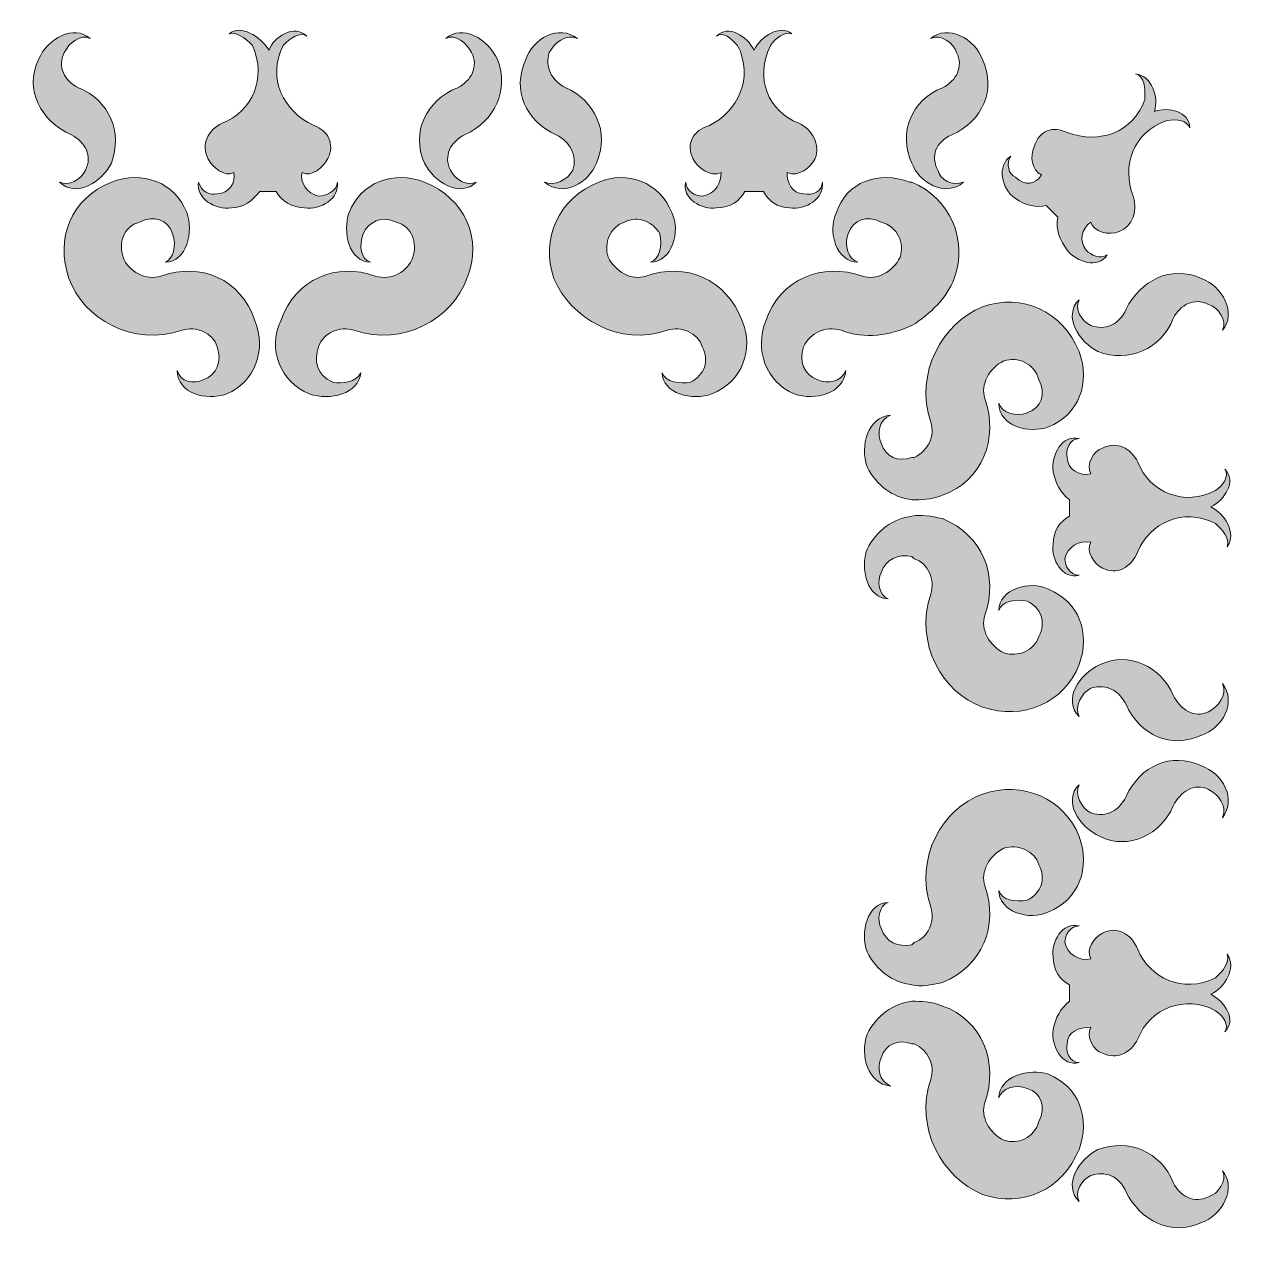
# Model space of a CAD drawing. Header units: inches. Extents: x -148 to 741, y -25 to 864.
import ezdxf

# ---------------------------------------------------------------- set-up
doc = ezdxf.new("R2010")
doc.units = ezdxf.units.IN
doc.header["$MEASUREMENT"] = 0
doc.layers.add('图层 1', color=7, linetype='Continuous')

# ---------------------------------------------------------------- blocks, each defined once
blk = doc.blocks.new('block 2')
at = {"layer": '图层 1', "true_color": 0xffffff}
h = blk.add_hatch(color=7, dxfattribs=at)
h.dxf.hatch_style = 2
edge = h.paths.add_edge_path()
edge.add_spline(control_points=[(-122.15, 748.22), (-110.07, 736.14), (-91.08, 748.22), (-84.18, 762.03), (-75.54, 784.47), (-85.9, 808.63), (-108.33, 817.27), (-118.69, 822.44), (-123.87, 832.8), (-118.69, 843.15), (-115.24, 850.06), (-106.62, 856.96), (-99.71, 853.51), (-111.79, 863.87), (-130.78, 853.51), (-137.68, 837.98), (-148.04, 815.54), (-135.95, 793.1), (-113.51, 782.74), (-103.16, 777.57), (-97.98, 767.21), (-103.16, 756.86), (-106.62, 749.95), (-115.24, 744.77), (-122.15, 748.22)], knot_values=[0, 0, 0, 0, 1, 1, 1, 2, 2, 2, 3, 3, 3, 4, 4, 4, 5, 5, 5, 6, 6, 6, 7, 7, 7, 8, 8, 8, 8], degree=3, periodic=1)
h = blk.add_hatch(color=7, dxfattribs=at)
h.dxf.hatch_style = 2
edge = h.paths.add_edge_path()
edge.add_spline(control_points=[(57.36, 729.23), (69.44, 727.51), (83.25, 736.14), (81.52, 748.22), (81.52, 741.32), (72.9, 737.87), (67.71, 737.87), (59.08, 739.59), (53.91, 748.22), (55.63, 755.13), (62.53, 751.67), (71.16, 758.58), (74.61, 765.49), (79.8, 775.84), (74.61, 786.19), (64.26, 789.65), (41.82, 800), (29.74, 824.16), (41.82, 848.34), (47, 853.51), (53.91, 858.68), (59.08, 855.24), (50.46, 863.87), (34.93, 855.24), (31.47, 844.88), (24.56, 855.24), (10.75, 863.87), (2.13, 856.96), (7.3, 858.68), (14.2, 853.51), (19.39, 848.34), (29.74, 824.16), (19.39, 800), (-3.05, 791.38), (-13.41, 786.19), (-18.58, 775.84), (-13.41, 765.49), (-9.95, 758.58), (-1.32, 751.67), (5.58, 755.13), (7.3, 748.22), (2.13, 739.59), (-6.5, 739.59), (-11.69, 737.87), (-18.58, 741.32), (-20.31, 748.22), (-22.03, 736.14), (-8.23, 727.51), (3.85, 729.23), (12.49, 729.23), (19.39, 734.42), (24.56, 741.31), (24.56, 741.31), (36.64, 741.31), (36.64, 741.31), (40.1, 734.42), (48.73, 729.23), (57.36, 729.23)], knot_values=[0, 0, 0, 0, 1, 1, 1, 2, 2, 2, 3, 3, 3, 4, 4, 4, 5, 5, 5, 6, 6, 6, 7, 7, 7, 8, 8, 8, 9, 9, 9, 10, 10, 10, 11, 11, 11, 12, 12, 12, 13, 13, 13, 14, 14, 14, 15, 15, 15, 16, 16, 16, 17, 17, 17, 18, 18, 18, 19, 19, 19, 19], degree=3, periodic=1)
h = blk.add_hatch(color=7, dxfattribs=at)
h.dxf.hatch_style = 2
edge = h.paths.add_edge_path()
edge.add_spline(control_points=[(160.92, 853.51), (167.82, 856.96), (176.45, 850.05), (179.9, 843.15), (185.08, 832.8), (179.9, 822.44), (169.55, 817.27), (147.11, 808.63), (135.03, 784.47), (145.39, 762.03), (152.29, 748.22), (171.28, 736.14), (183.36, 748.22), (176.45, 744.76), (167.82, 749.95), (164.37, 756.86), (159.2, 767.21), (164.37, 777.56), (174.73, 782.74), (197.17, 793.1), (207.52, 815.53), (198.89, 837.97), (191.98, 853.51), (173, 863.87), (160.92, 853.51)], knot_values=[0, 0, 0, 0, 1, 1, 1, 2, 2, 2, 3, 3, 3, 4, 4, 4, 5, 5, 5, 6, 6, 6, 7, 7, 7, 8, 8, 8, 8], degree=3, periodic=1)
h = blk.add_hatch(color=7, dxfattribs=at)
h.dxf.hatch_style = 2
edge = h.paths.add_edge_path()
edge.add_spline(control_points=[(233.41, 748.22), (247.22, 736.14), (266.21, 748.22), (271.38, 762.03), (281.74, 784.47), (269.66, 808.63), (248.94, 817.27), (238.58, 822.44), (233.41, 832.8), (236.86, 843.15), (240.32, 850.06), (248.94, 856.96), (257.57, 853.51), (243.77, 863.87), (224.78, 853.51), (219.6, 837.97), (209.25, 815.54), (219.6, 793.1), (242.03, 782.74), (252.39, 777.57), (257.57, 767.21), (254.13, 756.86), (250.67, 749.95), (240.32, 744.77), (233.41, 748.22)], knot_values=[0, 0, 0, 0, 1, 1, 1, 2, 2, 2, 3, 3, 3, 4, 4, 4, 5, 5, 5, 6, 6, 6, 7, 7, 7, 8, 8, 8, 8], degree=3, periodic=1)
h = blk.add_hatch(color=7, dxfattribs=at)
h.dxf.hatch_style = 2
edge = h.paths.add_edge_path()
edge.add_spline(control_points=[(359.41, 729.23), (369.76, 729.23), (376.67, 734.42), (380.12, 741.32), (380.12, 741.32), (393.94, 741.32), (393.94, 741.32), (397.38, 734.42), (404.28, 729.23), (412.92, 729.23), (425, 727.51), (438.79, 736.14), (437.08, 748.22), (437.08, 741.32), (430.18, 737.87), (423.26, 739.59), (414.64, 739.59), (411.18, 748.22), (411.18, 755.13), (419.81, 751.67), (428.45, 758.58), (431.9, 765.49), (435.35, 775.84), (430.18, 786.19), (419.81, 791.38), (397.38, 800), (387.03, 824.16), (399.11, 848.34), (402.56, 853.51), (409.47, 858.68), (414.64, 856.96), (406.02, 863.87), (392.2, 855.24), (387.03, 844.88), (381.84, 855.24), (368.04, 863.87), (359.41, 855.24), (364.59, 858.68), (369.76, 853.51), (374.95, 848.34), (387.03, 824.16), (374.95, 800), (354.23, 789.65), (342.15, 786.19), (336.98, 775.84), (342.15, 765.49), (345.6, 758.58), (354.23, 751.68), (362.86, 755.13), (362.86, 748.22), (359.41, 739.6), (349.06, 737.87), (343.87, 737.87), (336.98, 741.32), (336.98, 748.22), (333.52, 736.14), (349.06, 727.51), (359.41, 729.23)], knot_values=[0, 0, 0, 0, 1, 1, 1, 2, 2, 2, 3, 3, 3, 4, 4, 4, 5, 5, 5, 6, 6, 6, 7, 7, 7, 8, 8, 8, 9, 9, 9, 10, 10, 10, 11, 11, 11, 12, 12, 12, 13, 13, 13, 14, 14, 14, 15, 15, 15, 16, 16, 16, 17, 17, 17, 18, 18, 18, 19, 19, 19, 19], degree=3, periodic=1)
h = blk.add_hatch(color=7, dxfattribs=at)
h.dxf.hatch_style = 2
edge = h.paths.add_edge_path()
edge.add_spline(control_points=[(540.64, 748.22), (532.01, 744.77), (523.38, 749.95), (521.65, 756.86), (516.48, 767.21), (519.93, 777.56), (532.01, 782.74), (554.45, 793.1), (564.81, 815.54), (554.45, 837.97), (549.28, 853.51), (528.56, 863.87), (516.47, 853.51), (523.38, 856.96), (533.74, 850.05), (535.46, 843.15), (540.64, 832.8), (535.46, 822.44), (525.1, 817.27), (502.66, 808.63), (492.32, 784.47), (502.66, 762.03), (507.85, 748.22), (526.83, 736.14), (540.64, 748.22)], knot_values=[0, 0, 0, 0, 1, 1, 1, 2, 2, 2, 3, 3, 3, 4, 4, 4, 5, 5, 5, 6, 6, 6, 7, 7, 7, 8, 8, 8, 8], degree=3, periodic=1)
h = blk.add_hatch(color=7, dxfattribs=at)
h.dxf.hatch_style = 2
edge = h.paths.add_edge_path()
edge.add_spline(control_points=[(601.04, 730.97), (601.04, 730.97), (609.68, 722.33), (609.68, 722.33), (607.95, 713.7), (611.4, 705.08), (616.58, 698.17), (623.48, 689.54), (639.02, 684.36), (645.92, 694.72), (640.75, 691.26), (633.85, 694.72), (630.39, 698.17), (625.22, 705.08), (626.95, 713.7), (633.85, 718.89), (635.57, 711.98), (647.66, 708.53), (654.55, 711.98), (664.91, 715.43), (668.37, 727.51), (664.91, 737.87), (656.29, 760.3), (664.91, 784.47), (689.07, 793.1), (697.71, 794.83), (704.61, 793.1), (706.34, 787.92), (706.34, 800), (690.8, 803.46), (680.45, 800), (683.89, 810.36), (678.72, 825.9), (666.64, 827.62), (673.54, 825.9), (673.54, 817.27), (673.54, 808.63), (664.91, 784.47), (640.75, 775.84), (616.58, 784.47), (606.23, 789.65), (595.87, 786.19), (592.42, 774.11), (588.97, 767.21), (590.7, 756.86), (597.6, 753.41), (594.14, 746.5), (585.52, 744.77), (578.61, 751.67), (573.44, 753.41), (571.71, 762.03), (575.15, 767.21), (564.81, 760.3), (568.26, 743.05), (578.61, 736.14), (585.51, 730.97), (594.14, 729.23), (601.04, 730.97)], knot_values=[0, 0, 0, 0, 1, 1, 1, 2, 2, 2, 3, 3, 3, 4, 4, 4, 5, 5, 5, 6, 6, 6, 7, 7, 7, 8, 8, 8, 9, 9, 9, 10, 10, 10, 11, 11, 11, 12, 12, 12, 13, 13, 13, 14, 14, 14, 15, 15, 15, 16, 16, 16, 17, 17, 17, 18, 18, 18, 19, 19, 19, 19], degree=3, periodic=1)
h = blk.add_hatch(color=7, dxfattribs=at)
h.dxf.hatch_style = 2
edge = h.paths.add_edge_path()
edge.add_spline(control_points=[(-47.93, 679.18), (-58.29, 675.73), (-72.1, 682.63), (-75.54, 693), (-78.99, 703.34), (-75.54, 715.43), (-63.46, 718.89), (-53.11, 724.06), (-42.75, 720.61), (-39.3, 710.25), (-35.85, 701.62), (-39.3, 691.26), (-44.47, 689.54), (-28.94, 689.54), (-23.77, 711.98), (-28.94, 725.78), (-37.57, 748.22), (-61.74, 756.86), (-84.18, 748.22), (-113.51, 736.14), (-125.6, 706.79), (-115.24, 677.46), (-104.88, 648.12), (-68.64, 627.4), (-32.39, 639.49), (-22.03, 642.93), (-9.95, 637.76), (-6.5, 627.4), (-3.05, 617.05), (-6.5, 606.69), (-16.86, 603.24), (-23.76, 599.79), (-34.13, 601.52), (-35.84, 610.15), (-35.84, 592.88), (-15.14, 587.71), (0.41, 592.88), (21.11, 601.52), (29.74, 625.68), (21.11, 646.38), (10.75, 677.46), (-18.58, 689.54), (-47.93, 679.18)], knot_values=[0, 0, 0, 0, 1, 1, 1, 2, 2, 2, 3, 3, 3, 4, 4, 4, 5, 5, 5, 6, 6, 6, 7, 7, 7, 8, 8, 8, 9, 9, 9, 10, 10, 10, 11, 11, 11, 12, 12, 12, 13, 13, 13, 14, 14, 14, 14], degree=3, periodic=1)
h = blk.add_hatch(color=7, dxfattribs=at)
h.dxf.hatch_style = 2
edge = h.paths.add_edge_path()
edge.add_spline(control_points=[(145.38, 748.22), (122.95, 756.86), (98.78, 748.22), (90.15, 725.78), (84.98, 711.98), (90.15, 689.54), (105.68, 689.54), (98.78, 691.26), (97.05, 701.62), (100.51, 710.25), (103.96, 718.89), (114.32, 724.06), (124.66, 718.89), (136.76, 715.43), (140.21, 703.34), (136.76, 693), (133.31, 682.63), (121.23, 675.73), (109.13, 679.18), (81.52, 689.54), (50.45, 677.46), (40.1, 646.38), (29.74, 625.68), (40.1, 601.52), (60.82, 592.88), (76.35, 587.71), (97.05, 592.88), (98.79, 608.41), (95.34, 601.52), (84.98, 599.79), (78.07, 601.52), (65.99, 606.69), (64.26, 617.05), (67.71, 627.4), (71.16, 637.76), (83.25, 642.93), (93.6, 639.49), (129.85, 627.4), (166.09, 648.12), (176.45, 677.46), (188.53, 706.79), (174.73, 736.14), (145.38, 748.22)], knot_values=[0, 0, 0, 0, 1, 1, 1, 2, 2, 2, 3, 3, 3, 4, 4, 4, 5, 5, 5, 6, 6, 6, 7, 7, 7, 8, 8, 8, 9, 9, 9, 10, 10, 10, 11, 11, 11, 12, 12, 12, 13, 13, 13, 14, 14, 14, 14], degree=3, periodic=1)
h = blk.add_hatch(color=7, dxfattribs=at)
h.dxf.hatch_style = 2
edge = h.paths.add_edge_path()
edge.add_spline(control_points=[(307.63, 679.18), (297.27, 675.73), (285.19, 682.63), (280.01, 693), (276.57, 703.34), (281.74, 715.43), (292.1, 718.89), (302.45, 724.06), (312.81, 718.89), (317.99, 710.25), (319.71, 701.62), (317.99, 691.26), (311.09, 689.54), (326.62, 689.54), (333.52, 711.98), (326.62, 725.78), (317.99, 748.22), (293.82, 756.86), (273.12, 748.22), (243.77, 736.14), (229.96, 706.79), (240.32, 677.46), (252.39, 648.12), (288.65, 627.4), (323.17, 639.49), (333.52, 642.93), (345.6, 637.76), (349.06, 627.4), (354.23, 617.05), (350.78, 606.69), (340.42, 601.52), (333.52, 599.79), (321.44, 601.52), (319.71, 608.42), (319.71, 592.88), (342.15, 587.71), (355.96, 592.88), (378.39, 601.52), (387.03, 625.68), (378.39, 646.39), (366.31, 677.46), (336.98, 689.54), (307.63, 679.18)], knot_values=[0, 0, 0, 0, 1, 1, 1, 2, 2, 2, 3, 3, 3, 4, 4, 4, 5, 5, 5, 6, 6, 6, 7, 7, 7, 8, 8, 8, 9, 9, 9, 10, 10, 10, 11, 11, 11, 12, 12, 12, 13, 13, 13, 14, 14, 14, 14], degree=3, periodic=1)
h = blk.add_hatch(color=7, dxfattribs=at)
h.dxf.hatch_style = 2
edge = h.paths.add_edge_path()
edge.add_spline(control_points=[(433.63, 603.24), (423.27, 606.69), (419.81, 617.05), (423.27, 627.4), (428.45, 637.76), (438.8, 642.93), (450.89, 639.49), (468.14, 632.58), (487.13, 636.04), (502.66, 642.93), (516.48, 651.57), (528.56, 663.65), (533.74, 677.46), (544.09, 706.79), (530.29, 736.14), (502.66, 748.22), (502.66, 748.22), (500.95, 748.22), (500.95, 748.22), (478.51, 756.86), (454.33, 748.22), (447.44, 725.78), (440.53, 711.98), (447.44, 689.54), (462.97, 689.54), (456.06, 691.26), (452.61, 701.62), (456.06, 710.25), (459.52, 720.61), (469.88, 724.06), (480.22, 718.89), (492.32, 715.43), (497.49, 703.34), (494.04, 693), (488.87, 682.63), (476.77, 675.73), (466.43, 679.18), (437.08, 689.54), (406.02, 677.46), (395.65, 646.38), (387.03, 625.68), (395.65, 601.52), (416.37, 592.88), (431.9, 587.71), (452.61, 592.88), (454.34, 610.14), (450.89, 601.52), (440.53, 599.79), (433.63, 603.24)], knot_values=[0, 0, 0, 0, 1, 1, 1, 2, 2, 2, 3, 3, 3, 4, 4, 4, 5, 5, 5, 6, 6, 6, 7, 7, 7, 8, 8, 8, 9, 9, 9, 10, 10, 10, 11, 11, 11, 12, 12, 12, 13, 13, 13, 14, 14, 14, 15, 15, 15, 16, 16, 16, 16], degree=3, periodic=1)
h = blk.add_hatch(color=7, dxfattribs=at)
h.dxf.hatch_style = 2
edge = h.paths.add_edge_path()
edge.add_spline(control_points=[(659.74, 655.02), (654.55, 642.93), (644.21, 639.49), (633.84, 642.93), (626.94, 646.38), (621.76, 655.02), (625.21, 661.92), (613.12, 649.84), (625.21, 630.85), (639.02, 623.95), (661.45, 615.32), (685.63, 625.68), (694.26, 648.12), (699.43, 658.47), (709.79, 663.65), (720.14, 658.47), (727.05, 656.74), (733.95, 646.38), (730.49, 639.49), (740.86, 651.57), (730.49, 672.27), (714.96, 677.46), (692.53, 687.81), (670.08, 675.73), (659.74, 655.02)], knot_values=[0, 0, 0, 0, 1, 1, 1, 2, 2, 2, 3, 3, 3, 4, 4, 4, 5, 5, 5, 6, 6, 6, 7, 7, 7, 8, 8, 8, 8], degree=3, periodic=1)
h = blk.add_hatch(color=7, dxfattribs=at)
h.dxf.hatch_style = 2
edge = h.paths.add_edge_path()
edge.add_spline(control_points=[(487.13, 577.35), (469.88, 575.63), (464.69, 554.91), (469.88, 539.38), (476.77, 525.56), (488.86, 516.94), (502.66, 515.22), (509.56, 515.22), (516.48, 515.22), (525.1, 518.67), (554.45, 529.02), (566.53, 560.09), (556.17, 589.43), (552.73, 599.79), (559.62, 611.87), (569.98, 617.05), (580.34, 620.5), (592.42, 615.32), (595.87, 603.24), (601.04, 592.88), (597.6, 582.53), (587.24, 579.08), (578.61, 575.63), (568.26, 579.08), (566.53, 585.98), (566.53, 568.72), (588.97, 563.55), (602.78, 568.72), (625.22, 577.35), (633.84, 601.52), (625.22, 623.95), (613.12, 653.29), (583.79, 667.1), (554.45, 656.74), (525.1, 644.66), (504.4, 608.41), (516.48, 572.17), (519.93, 561.82), (514.74, 551.46), (504.4, 546.28), (504.4, 546.28), (502.66, 546.28), (502.66, 546.28), (492.32, 542.83), (483.68, 546.28), (480.22, 556.64), (476.77, 563.55), (478.5, 573.89), (487.13, 577.35)], knot_values=[0, 0, 0, 0, 1, 1, 1, 2, 2, 2, 3, 3, 3, 4, 4, 4, 5, 5, 5, 6, 6, 6, 7, 7, 7, 8, 8, 8, 9, 9, 9, 10, 10, 10, 11, 11, 11, 12, 12, 12, 13, 13, 13, 14, 14, 14, 15, 15, 15, 16, 16, 16, 16], degree=3, periodic=1)
h = blk.add_hatch(color=7, dxfattribs=at)
h.dxf.hatch_style = 2
edge = h.paths.add_edge_path()
edge.add_spline(control_points=[(732.22, 537.66), (735.68, 532.47), (730.49, 525.56), (725.32, 522.12), (702.88, 510.03), (676.99, 520.39), (668.36, 542.83), (663.19, 553.19), (652.83, 558.36), (642.47, 553.19), (635.56, 551.46), (630.39, 541.11), (633.84, 534.2), (625.21, 532.47), (616.57, 537.66), (616.57, 546.28), (614.86, 551.46), (618.31, 560.09), (625.21, 560.09), (613.12, 563.55), (604.5, 548), (606.23, 535.92), (607.95, 527.3), (611.4, 520.39), (618.31, 515.22), (618.31, 515.22), (618.31, 503.14), (618.31, 503.14), (611.4, 499.68), (606.23, 492.78), (606.23, 482.42), (604.5, 472.06), (613.12, 456.53), (625.21, 459.98), (618.31, 459.98), (614.86, 466.89), (614.86, 472.06), (616.58, 480.7), (625.21, 485.87), (633.84, 484.15), (630.39, 477.25), (635.56, 468.61), (642.47, 465.15), (652.83, 459.98), (663.19, 465.15), (668.36, 477.25), (676.99, 497.95), (701.16, 510.03), (725.32, 497.95), (730.49, 492.78), (735.68, 487.59), (733.95, 480.7), (740.86, 491.05), (732.22, 504.86), (721.87, 510.03), (732.22, 515.22), (740.86, 529.02), (732.22, 537.66)], knot_values=[0, 0, 0, 0, 1, 1, 1, 2, 2, 2, 3, 3, 3, 4, 4, 4, 5, 5, 5, 6, 6, 6, 7, 7, 7, 8, 8, 8, 9, 9, 9, 10, 10, 10, 11, 11, 11, 12, 12, 12, 13, 13, 13, 14, 14, 14, 15, 15, 15, 16, 16, 16, 17, 17, 17, 18, 18, 18, 19, 19, 19, 19], degree=3, periodic=1)
h = blk.add_hatch(color=7, dxfattribs=at)
h.dxf.hatch_style = 2
edge = h.paths.add_edge_path()
edge.add_spline(control_points=[(554.45, 363.33), (583.79, 352.97), (614.86, 366.78), (625.22, 394.4), (633.84, 416.83), (625.22, 440.99), (602.78, 449.62), (588.97, 456.53), (566.53, 449.62), (566.53, 434.09), (568.26, 440.99), (578.61, 442.73), (587.24, 440.99), (597.6, 435.82), (601.04, 425.46), (595.87, 415.1), (592.42, 404.75), (580.34, 399.57), (569.98, 403.02), (559.62, 408.19), (552.73, 420.29), (556.17, 430.64), (566.53, 459.98), (554.45, 489.33), (525.1, 501.41), (516.48, 503.14), (509.57, 504.86), (502.66, 503.14), (488.86, 501.41), (476.77, 492.78), (469.88, 478.96), (464.69, 465.15), (469.88, 442.73), (485.41, 442.73), (478.5, 444.45), (476.77, 456.53), (480.22, 461.71), (483.68, 472.06), (492.32, 475.51), (502.66, 473.79), (502.66, 473.79), (504.4, 472.06), (504.4, 472.06), (514.74, 468.61), (519.93, 456.53), (516.47, 446.17), (504.4, 409.93), (525.1, 373.68), (554.45, 363.33)], knot_values=[0, 0, 0, 0, 1, 1, 1, 2, 2, 2, 3, 3, 3, 4, 4, 4, 5, 5, 5, 6, 6, 6, 7, 7, 7, 8, 8, 8, 9, 9, 9, 10, 10, 10, 11, 11, 11, 12, 12, 12, 13, 13, 13, 14, 14, 14, 15, 15, 15, 16, 16, 16, 16], degree=3, periodic=1)
h = blk.add_hatch(color=7, dxfattribs=at)
h.dxf.hatch_style = 2
edge = h.paths.add_edge_path()
edge.add_spline(control_points=[(730.49, 380.58), (733.95, 371.96), (727.06, 363.33), (720.14, 359.88), (709.79, 354.69), (699.43, 361.59), (694.26, 371.96), (685.63, 392.66), (661.45, 404.75), (640.75, 394.39), (625.21, 387.49), (613.12, 368.5), (625.21, 356.42), (621.76, 363.33), (626.94, 373.68), (633.84, 377.13), (645.92, 380.58), (654.55, 375.41), (659.74, 365.05), (670.08, 342.61), (692.53, 332.25), (714.96, 342.61), (730.49, 347.8), (740.86, 366.78), (730.49, 380.58)], knot_values=[0, 0, 0, 0, 1, 1, 1, 2, 2, 2, 3, 3, 3, 4, 4, 4, 5, 5, 5, 6, 6, 6, 7, 7, 7, 8, 8, 8, 8], degree=3, periodic=1)
h = blk.add_hatch(color=7, dxfattribs=at)
h.dxf.hatch_style = 2
edge = h.paths.add_edge_path()
edge.add_spline(control_points=[(714.96, 320.17), (692.53, 330.53), (670.08, 320.17), (659.74, 297.73), (654.55, 287.38), (645.92, 282.2), (633.84, 285.65), (626.94, 289.11), (621.76, 299.47), (625.21, 306.37), (613.12, 294.28), (625.21, 275.29), (640.75, 268.4), (661.45, 258.04), (685.63, 270.12), (694.26, 290.83), (699.43, 301.19), (709.79, 308.09), (720.14, 302.92), (727.05, 299.47), (733.95, 290.83), (730.49, 282.2), (740.86, 296.01), (730.49, 315), (714.96, 320.17)], knot_values=[0, 0, 0, 0, 1, 1, 1, 2, 2, 2, 3, 3, 3, 4, 4, 4, 5, 5, 5, 6, 6, 6, 7, 7, 7, 8, 8, 8, 8], degree=3, periodic=1)
h = blk.add_hatch(color=7, dxfattribs=at)
h.dxf.hatch_style = 2
edge = h.paths.add_edge_path()
edge.add_spline(control_points=[(502.66, 159.66), (509.57, 157.92), (516.48, 159.66), (525.1, 161.38), (554.45, 173.46), (566.53, 202.8), (556.17, 232.15), (552.73, 242.51), (559.62, 254.59), (569.98, 259.76), (580.34, 263.21), (592.42, 258.04), (595.87, 247.68), (601.05, 237.32), (597.6, 226.97), (587.25, 221.79), (578.61, 220.07), (568.26, 221.79), (566.53, 228.7), (566.53, 213.16), (588.97, 206.26), (602.78, 213.16), (625.22, 221.79), (633.85, 245.96), (625.22, 268.4), (614.86, 296.01), (583.79, 309.81), (554.45, 299.46), (525.1, 289.11), (504.4, 252.85), (516.48, 216.62), (519.93, 206.26), (514.75, 194.18), (504.4, 190.72), (504.4, 190.72), (502.66, 189), (502.66, 189), (492.32, 187.27), (483.68, 190.72), (480.22, 201.08), (476.77, 206.26), (478.5, 218.33), (485.41, 220.07), (469.88, 220.07), (464.69, 197.63), (469.88, 183.82), (476.77, 170.02), (488.87, 161.38), (502.66, 159.66)], knot_values=[0, 0, 0, 0, 1, 1, 1, 2, 2, 2, 3, 3, 3, 4, 4, 4, 5, 5, 5, 6, 6, 6, 7, 7, 7, 8, 8, 8, 9, 9, 9, 10, 10, 10, 11, 11, 11, 12, 12, 12, 13, 13, 13, 14, 14, 14, 15, 15, 15, 16, 16, 16, 16], degree=3, periodic=1)
h = blk.add_hatch(color=7, dxfattribs=at)
h.dxf.hatch_style = 2
edge = h.paths.add_edge_path()
edge.add_spline(control_points=[(733.95, 182.1), (735.68, 175.19), (730.49, 170.02), (725.32, 164.83), (701.16, 152.75), (676.99, 164.83), (668.36, 185.55), (663.19, 197.63), (652.83, 202.8), (642.47, 197.63), (635.56, 194.18), (630.39, 185.55), (633.84, 178.64), (625.21, 176.91), (616.57, 182.1), (614.86, 190.72), (614.86, 195.9), (618.31, 202.8), (625.21, 202.8), (613.12, 206.26), (604.5, 190.72), (606.23, 180.36), (606.23, 170.02), (611.4, 163.11), (618.31, 159.66), (618.31, 159.66), (618.31, 147.58), (618.31, 147.58), (611.4, 142.39), (607.95, 135.49), (606.23, 126.86), (604.5, 114.78), (613.12, 99.25), (625.21, 102.7), (618.31, 102.7), (614.86, 111.33), (616.57, 116.5), (616.57, 125.14), (625.21, 128.59), (633.84, 128.59), (630.39, 121.69), (635.56, 111.33), (642.47, 109.61), (652.83, 104.42), (663.19, 109.61), (668.36, 119.96), (676.99, 142.39), (702.88, 152.75), (725.32, 140.67), (730.49, 137.22), (735.68, 130.31), (732.22, 125.14), (740.86, 133.77), (732.22, 147.58), (721.87, 152.75), (732.22, 157.92), (740.86, 171.74), (733.95, 182.1)], knot_values=[0, 0, 0, 0, 1, 1, 1, 2, 2, 2, 3, 3, 3, 4, 4, 4, 5, 5, 5, 6, 6, 6, 7, 7, 7, 8, 8, 8, 9, 9, 9, 10, 10, 10, 11, 11, 11, 12, 12, 12, 13, 13, 13, 14, 14, 14, 15, 15, 15, 16, 16, 16, 17, 17, 17, 18, 18, 18, 19, 19, 19, 19], degree=3, periodic=1)
h = blk.add_hatch(color=7, dxfattribs=at)
h.dxf.hatch_style = 2
edge = h.paths.add_edge_path()
edge.add_spline(control_points=[(602.78, 94.06), (588.97, 99.25), (566.53, 92.34), (566.53, 76.81), (568.26, 83.71), (578.61, 87.17), (587.24, 83.71), (597.6, 80.26), (601.04, 69.9), (595.87, 59.54), (592.42, 47.46), (580.34, 42.29), (569.98, 45.74), (559.62, 50.92), (552.73, 63), (556.17, 73.36), (566.53, 102.7), (554.45, 133.77), (525.1, 144.13), (516.48, 147.58), (509.57, 147.58), (502.66, 147.58), (488.86, 145.85), (476.77, 137.22), (469.88, 123.41), (464.69, 107.88), (469.88, 87.17), (487.13, 85.44), (478.5, 88.89), (476.77, 99.25), (480.22, 106.16), (483.68, 116.5), (492.32, 119.96), (502.66, 116.5), (502.66, 116.5), (504.4, 116.5), (504.4, 116.5), (514.74, 111.33), (519.93, 100.97), (516.47, 90.62), (504.4, 54.37), (525.1, 18.12), (554.45, 6.04), (583.79, -4.32), (613.12, 9.49), (625.21, 38.84), (633.84, 61.28), (625.21, 85.44), (602.78, 94.06)], knot_values=[0, 0, 0, 0, 1, 1, 1, 2, 2, 2, 3, 3, 3, 4, 4, 4, 5, 5, 5, 6, 6, 6, 7, 7, 7, 8, 8, 8, 9, 9, 9, 10, 10, 10, 11, 11, 11, 12, 12, 12, 13, 13, 13, 14, 14, 14, 15, 15, 15, 16, 16, 16, 16], degree=3, periodic=1)
h = blk.add_hatch(color=7, dxfattribs=at)
h.dxf.hatch_style = 2
edge = h.paths.add_edge_path()
edge.add_spline(control_points=[(720.14, 4.32), (709.79, -0.87), (699.43, 4.32), (694.26, 14.67), (685.63, 37.11), (661.45, 47.46), (639.02, 38.84), (625.21, 31.93), (613.12, 12.95), (625.21, 0.87), (621.76, 7.77), (626.94, 16.4), (633.84, 19.85), (644.2, 23.3), (654.55, 19.85), (659.74, 7.77), (670.08, -12.95), (692.53, -25.03), (714.96, -14.67), (730.49, -9.5), (740.86, 11.22), (730.49, 23.3), (733.95, 16.4), (727.05, 6.04), (720.14, 4.32)], knot_values=[0, 0, 0, 0, 1, 1, 1, 2, 2, 2, 3, 3, 3, 4, 4, 4, 5, 5, 5, 6, 6, 6, 7, 7, 7, 8, 8, 8, 8], degree=3, periodic=1)
at = {"layer": '图层 1', "lineweight": 0}
for points, knots in [([(-122.15, 748.22), (-110.07, 736.14), (-91.08, 748.22), (-84.18, 762.03), (-75.54, 784.47), (-85.9, 808.63), (-108.33, 817.27), (-118.69, 822.44), (-123.87, 832.8), (-118.69, 843.15), (-115.24, 850.06), (-106.62, 856.96), (-99.71, 853.51), (-111.79, 863.87), (-130.78, 853.51), (-137.68, 837.98), (-148.04, 815.54), (-135.95, 793.1), (-113.51, 782.74), (-103.16, 777.57), (-97.98, 767.21), (-103.16, 756.86), (-106.62, 749.95), (-115.24, 744.77), (-122.15, 748.22)], [0, 0, 0, 0, 1, 1, 1, 2, 2, 2, 3, 3, 3, 4, 4, 4, 5, 5, 5, 6, 6, 6, 7, 7, 7, 8, 8, 8, 8]), ([(57.36, 729.23), (69.44, 727.51), (83.25, 736.14), (81.52, 748.22), (81.52, 741.32), (72.9, 737.87), (67.71, 737.87), (59.08, 739.59), (53.91, 748.22), (55.63, 755.13), (62.53, 751.67), (71.16, 758.58), (74.61, 765.49), (79.8, 775.84), (74.61, 786.19), (64.26, 789.65), (41.82, 800), (29.74, 824.16), (41.82, 848.34), (47, 853.51), (53.91, 858.68), (59.08, 855.24), (50.46, 863.87), (34.93, 855.24), (31.47, 844.88), (24.56, 855.24), (10.75, 863.87), (2.13, 856.96), (7.3, 858.68), (14.2, 853.51), (19.39, 848.34), (29.74, 824.16), (19.39, 800), (-3.05, 791.38), (-13.41, 786.19), (-18.58, 775.84), (-13.41, 765.49), (-9.95, 758.58), (-1.32, 751.67), (5.58, 755.13), (7.3, 748.22), (2.13, 739.59), (-6.5, 739.59), (-11.69, 737.87), (-18.58, 741.32), (-20.31, 748.22), (-22.03, 736.14), (-8.23, 727.51), (3.85, 729.23), (12.49, 729.23), (19.39, 734.42), (24.56, 741.31), (24.56, 741.31), (36.64, 741.31), (36.64, 741.31), (40.1, 734.42), (48.73, 729.23), (57.36, 729.23)], [0, 0, 0, 0, 1, 1, 1, 2, 2, 2, 3, 3, 3, 4, 4, 4, 5, 5, 5, 6, 6, 6, 7, 7, 7, 8, 8, 8, 9, 9, 9, 10, 10, 10, 11, 11, 11, 12, 12, 12, 13, 13, 13, 14, 14, 14, 15, 15, 15, 16, 16, 16, 17, 17, 17, 18, 18, 18, 19, 19, 19, 19]), ([(160.92, 853.51), (167.82, 856.96), (176.45, 850.05), (179.9, 843.15), (185.08, 832.8), (179.9, 822.44), (169.55, 817.27), (147.11, 808.63), (135.03, 784.47), (145.39, 762.03), (152.29, 748.22), (171.28, 736.14), (183.36, 748.22), (176.45, 744.76), (167.82, 749.95), (164.37, 756.86), (159.2, 767.21), (164.37, 777.56), (174.73, 782.74), (197.17, 793.1), (207.52, 815.53), (198.89, 837.97), (191.98, 853.51), (173, 863.87), (160.92, 853.51)], [0, 0, 0, 0, 1, 1, 1, 2, 2, 2, 3, 3, 3, 4, 4, 4, 5, 5, 5, 6, 6, 6, 7, 7, 7, 8, 8, 8, 8]), ([(233.41, 748.22), (247.22, 736.14), (266.21, 748.22), (271.38, 762.03), (281.74, 784.47), (269.66, 808.63), (248.94, 817.27), (238.58, 822.44), (233.41, 832.8), (236.86, 843.15), (240.32, 850.06), (248.94, 856.96), (257.57, 853.51), (243.77, 863.87), (224.78, 853.51), (219.6, 837.97), (209.25, 815.54), (219.6, 793.1), (242.03, 782.74), (252.39, 777.57), (257.57, 767.21), (254.13, 756.86), (250.67, 749.95), (240.32, 744.77), (233.41, 748.22)], [0, 0, 0, 0, 1, 1, 1, 2, 2, 2, 3, 3, 3, 4, 4, 4, 5, 5, 5, 6, 6, 6, 7, 7, 7, 8, 8, 8, 8]), ([(359.41, 729.23), (369.76, 729.23), (376.67, 734.42), (380.12, 741.32), (380.12, 741.32), (393.94, 741.32), (393.94, 741.32), (397.38, 734.42), (404.28, 729.23), (412.92, 729.23), (425, 727.51), (438.79, 736.14), (437.08, 748.22), (437.08, 741.32), (430.18, 737.87), (423.26, 739.59), (414.64, 739.59), (411.18, 748.22), (411.18, 755.13), (419.81, 751.67), (428.45, 758.58), (431.9, 765.49), (435.35, 775.84), (430.18, 786.19), (419.81, 791.38), (397.38, 800), (387.03, 824.16), (399.11, 848.34), (402.56, 853.51), (409.47, 858.68), (414.64, 856.96), (406.02, 863.87), (392.2, 855.24), (387.03, 844.88), (381.84, 855.24), (368.04, 863.87), (359.41, 855.24), (364.59, 858.68), (369.76, 853.51), (374.95, 848.34), (387.03, 824.16), (374.95, 800), (354.23, 789.65), (342.15, 786.19), (336.98, 775.84), (342.15, 765.49), (345.6, 758.58), (354.23, 751.68), (362.86, 755.13), (362.86, 748.22), (359.41, 739.6), (349.06, 737.87), (343.87, 737.87), (336.98, 741.32), (336.98, 748.22), (333.52, 736.14), (349.06, 727.51), (359.41, 729.23)], [0, 0, 0, 0, 1, 1, 1, 2, 2, 2, 3, 3, 3, 4, 4, 4, 5, 5, 5, 6, 6, 6, 7, 7, 7, 8, 8, 8, 9, 9, 9, 10, 10, 10, 11, 11, 11, 12, 12, 12, 13, 13, 13, 14, 14, 14, 15, 15, 15, 16, 16, 16, 17, 17, 17, 18, 18, 18, 19, 19, 19, 19]), ([(540.64, 748.22), (532.01, 744.77), (523.38, 749.95), (521.65, 756.86), (516.48, 767.21), (519.93, 777.56), (532.01, 782.74), (554.45, 793.1), (564.81, 815.54), (554.45, 837.97), (549.28, 853.51), (528.56, 863.87), (516.47, 853.51), (523.38, 856.96), (533.74, 850.05), (535.46, 843.15), (540.64, 832.8), (535.46, 822.44), (525.1, 817.27), (502.66, 808.63), (492.32, 784.47), (502.66, 762.03), (507.85, 748.22), (526.83, 736.14), (540.64, 748.22)], [0, 0, 0, 0, 1, 1, 1, 2, 2, 2, 3, 3, 3, 4, 4, 4, 5, 5, 5, 6, 6, 6, 7, 7, 7, 8, 8, 8, 8]), ([(601.04, 730.97), (601.04, 730.97), (609.68, 722.33), (609.68, 722.33), (607.95, 713.7), (611.4, 705.08), (616.58, 698.17), (623.48, 689.54), (639.02, 684.36), (645.92, 694.72), (640.75, 691.26), (633.85, 694.72), (630.39, 698.17), (625.22, 705.08), (626.95, 713.7), (633.85, 718.89), (635.57, 711.98), (647.66, 708.53), (654.55, 711.98), (664.91, 715.43), (668.37, 727.51), (664.91, 737.87), (656.29, 760.3), (664.91, 784.47), (689.07, 793.1), (697.71, 794.83), (704.61, 793.1), (706.34, 787.92), (706.34, 800), (690.8, 803.46), (680.45, 800), (683.89, 810.36), (678.72, 825.9), (666.64, 827.62), (673.54, 825.9), (673.54, 817.27), (673.54, 808.63), (664.91, 784.47), (640.75, 775.84), (616.58, 784.47), (606.23, 789.65), (595.87, 786.19), (592.42, 774.11), (588.97, 767.21), (590.7, 756.86), (597.6, 753.41), (594.14, 746.5), (585.52, 744.77), (578.61, 751.67), (573.44, 753.41), (571.71, 762.03), (575.15, 767.21), (564.81, 760.3), (568.26, 743.05), (578.61, 736.14), (585.51, 730.97), (594.14, 729.23), (601.04, 730.97)], [0, 0, 0, 0, 1, 1, 1, 2, 2, 2, 3, 3, 3, 4, 4, 4, 5, 5, 5, 6, 6, 6, 7, 7, 7, 8, 8, 8, 9, 9, 9, 10, 10, 10, 11, 11, 11, 12, 12, 12, 13, 13, 13, 14, 14, 14, 15, 15, 15, 16, 16, 16, 17, 17, 17, 18, 18, 18, 19, 19, 19, 19]), ([(-47.93, 679.18), (-58.29, 675.73), (-72.1, 682.63), (-75.54, 693), (-78.99, 703.34), (-75.54, 715.43), (-63.46, 718.89), (-53.11, 724.06), (-42.75, 720.61), (-39.3, 710.25), (-35.85, 701.62), (-39.3, 691.26), (-44.47, 689.54), (-28.94, 689.54), (-23.77, 711.98), (-28.94, 725.78), (-37.57, 748.22), (-61.74, 756.86), (-84.18, 748.22), (-113.51, 736.14), (-125.6, 706.79), (-115.24, 677.46), (-104.88, 648.12), (-68.64, 627.4), (-32.39, 639.49), (-22.03, 642.93), (-9.95, 637.76), (-6.5, 627.4), (-3.05, 617.05), (-6.5, 606.69), (-16.86, 603.24), (-23.76, 599.79), (-34.13, 601.52), (-35.84, 610.15), (-35.84, 592.88), (-15.14, 587.71), (0.41, 592.88), (21.11, 601.52), (29.74, 625.68), (21.11, 646.38), (10.75, 677.46), (-18.58, 689.54), (-47.93, 679.18)], [0, 0, 0, 0, 1, 1, 1, 2, 2, 2, 3, 3, 3, 4, 4, 4, 5, 5, 5, 6, 6, 6, 7, 7, 7, 8, 8, 8, 9, 9, 9, 10, 10, 10, 11, 11, 11, 12, 12, 12, 13, 13, 13, 14, 14, 14, 14]), ([(145.38, 748.22), (122.95, 756.86), (98.78, 748.22), (90.15, 725.78), (84.98, 711.98), (90.15, 689.54), (105.68, 689.54), (98.78, 691.26), (97.05, 701.62), (100.51, 710.25), (103.96, 718.89), (114.32, 724.06), (124.66, 718.89), (136.76, 715.43), (140.21, 703.34), (136.76, 693), (133.31, 682.63), (121.23, 675.73), (109.13, 679.18), (81.52, 689.54), (50.45, 677.46), (40.1, 646.38), (29.74, 625.68), (40.1, 601.52), (60.82, 592.88), (76.35, 587.71), (97.05, 592.88), (98.79, 608.41), (95.34, 601.52), (84.98, 599.79), (78.07, 601.52), (65.99, 606.69), (64.26, 617.05), (67.71, 627.4), (71.16, 637.76), (83.25, 642.93), (93.6, 639.49), (129.85, 627.4), (166.09, 648.12), (176.45, 677.46), (188.53, 706.79), (174.73, 736.14), (145.38, 748.22)], [0, 0, 0, 0, 1, 1, 1, 2, 2, 2, 3, 3, 3, 4, 4, 4, 5, 5, 5, 6, 6, 6, 7, 7, 7, 8, 8, 8, 9, 9, 9, 10, 10, 10, 11, 11, 11, 12, 12, 12, 13, 13, 13, 14, 14, 14, 14]), ([(307.63, 679.18), (297.27, 675.73), (285.19, 682.63), (280.01, 693), (276.57, 703.34), (281.74, 715.43), (292.1, 718.89), (302.45, 724.06), (312.81, 718.89), (317.99, 710.25), (319.71, 701.62), (317.99, 691.26), (311.09, 689.54), (326.62, 689.54), (333.52, 711.98), (326.62, 725.78), (317.99, 748.22), (293.82, 756.86), (273.12, 748.22), (243.77, 736.14), (229.96, 706.79), (240.32, 677.46), (252.39, 648.12), (288.65, 627.4), (323.17, 639.49), (333.52, 642.93), (345.6, 637.76), (349.06, 627.4), (354.23, 617.05), (350.78, 606.69), (340.42, 601.52), (333.52, 599.79), (321.44, 601.52), (319.71, 608.42), (319.71, 592.88), (342.15, 587.71), (355.96, 592.88), (378.39, 601.52), (387.03, 625.68), (378.39, 646.39), (366.31, 677.46), (336.98, 689.54), (307.63, 679.18)], [0, 0, 0, 0, 1, 1, 1, 2, 2, 2, 3, 3, 3, 4, 4, 4, 5, 5, 5, 6, 6, 6, 7, 7, 7, 8, 8, 8, 9, 9, 9, 10, 10, 10, 11, 11, 11, 12, 12, 12, 13, 13, 13, 14, 14, 14, 14]), ([(433.63, 603.24), (423.27, 606.69), (419.81, 617.05), (423.27, 627.4), (428.45, 637.76), (438.8, 642.93), (450.89, 639.49), (468.14, 632.58), (487.13, 636.04), (502.66, 642.93), (516.48, 651.57), (528.56, 663.65), (533.74, 677.46), (544.09, 706.79), (530.29, 736.14), (502.66, 748.22), (502.66, 748.22), (500.95, 748.22), (500.95, 748.22), (478.51, 756.86), (454.33, 748.22), (447.44, 725.78), (440.53, 711.98), (447.44, 689.54), (462.97, 689.54), (456.06, 691.26), (452.61, 701.62), (456.06, 710.25), (459.52, 720.61), (469.88, 724.06), (480.22, 718.89), (492.32, 715.43), (497.49, 703.34), (494.04, 693), (488.87, 682.63), (476.77, 675.73), (466.43, 679.18), (437.08, 689.54), (406.02, 677.46), (395.65, 646.38), (387.03, 625.68), (395.65, 601.52), (416.37, 592.88), (431.9, 587.71), (452.61, 592.88), (454.34, 610.14), (450.89, 601.52), (440.53, 599.79), (433.63, 603.24)], [0, 0, 0, 0, 1, 1, 1, 2, 2, 2, 3, 3, 3, 4, 4, 4, 5, 5, 5, 6, 6, 6, 7, 7, 7, 8, 8, 8, 9, 9, 9, 10, 10, 10, 11, 11, 11, 12, 12, 12, 13, 13, 13, 14, 14, 14, 15, 15, 15, 16, 16, 16, 16]), ([(659.74, 655.02), (654.55, 642.93), (644.21, 639.49), (633.84, 642.93), (626.94, 646.38), (621.76, 655.02), (625.21, 661.92), (613.12, 649.84), (625.21, 630.85), (639.02, 623.95), (661.45, 615.32), (685.63, 625.68), (694.26, 648.12), (699.43, 658.47), (709.79, 663.65), (720.14, 658.47), (727.05, 656.74), (733.95, 646.38), (730.49, 639.49), (740.86, 651.57), (730.49, 672.27), (714.96, 677.46), (692.53, 687.81), (670.08, 675.73), (659.74, 655.02)], [0, 0, 0, 0, 1, 1, 1, 2, 2, 2, 3, 3, 3, 4, 4, 4, 5, 5, 5, 6, 6, 6, 7, 7, 7, 8, 8, 8, 8]), ([(487.13, 577.35), (469.88, 575.63), (464.69, 554.91), (469.88, 539.38), (476.77, 525.56), (488.86, 516.94), (502.66, 515.22), (509.56, 515.22), (516.48, 515.22), (525.1, 518.67), (554.45, 529.02), (566.53, 560.09), (556.17, 589.43), (552.73, 599.79), (559.62, 611.87), (569.98, 617.05), (580.34, 620.5), (592.42, 615.32), (595.87, 603.24), (601.04, 592.88), (597.6, 582.53), (587.24, 579.08), (578.61, 575.63), (568.26, 579.08), (566.53, 585.98), (566.53, 568.72), (588.97, 563.55), (602.78, 568.72), (625.22, 577.35), (633.84, 601.52), (625.22, 623.95), (613.12, 653.29), (583.79, 667.1), (554.45, 656.74), (525.1, 644.66), (504.4, 608.41), (516.48, 572.17), (519.93, 561.82), (514.74, 551.46), (504.4, 546.28), (504.4, 546.28), (502.66, 546.28), (502.66, 546.28), (492.32, 542.83), (483.68, 546.28), (480.22, 556.64), (476.77, 563.55), (478.5, 573.89), (487.13, 577.35)], [0, 0, 0, 0, 1, 1, 1, 2, 2, 2, 3, 3, 3, 4, 4, 4, 5, 5, 5, 6, 6, 6, 7, 7, 7, 8, 8, 8, 9, 9, 9, 10, 10, 10, 11, 11, 11, 12, 12, 12, 13, 13, 13, 14, 14, 14, 15, 15, 15, 16, 16, 16, 16]), ([(732.22, 537.66), (735.68, 532.47), (730.49, 525.56), (725.32, 522.12), (702.88, 510.03), (676.99, 520.39), (668.36, 542.83), (663.19, 553.19), (652.83, 558.36), (642.47, 553.19), (635.56, 551.46), (630.39, 541.11), (633.84, 534.2), (625.21, 532.47), (616.57, 537.66), (616.57, 546.28), (614.86, 551.46), (618.31, 560.09), (625.21, 560.09), (613.12, 563.55), (604.5, 548), (606.23, 535.92), (607.95, 527.3), (611.4, 520.39), (618.31, 515.22), (618.31, 515.22), (618.31, 503.14), (618.31, 503.14), (611.4, 499.68), (606.23, 492.78), (606.23, 482.42), (604.5, 472.06), (613.12, 456.53), (625.21, 459.98), (618.31, 459.98), (614.86, 466.89), (614.86, 472.06), (616.58, 480.7), (625.21, 485.87), (633.84, 484.15), (630.39, 477.25), (635.56, 468.61), (642.47, 465.15), (652.83, 459.98), (663.19, 465.15), (668.36, 477.25), (676.99, 497.95), (701.16, 510.03), (725.32, 497.95), (730.49, 492.78), (735.68, 487.59), (733.95, 480.7), (740.86, 491.05), (732.22, 504.86), (721.87, 510.03), (732.22, 515.22), (740.86, 529.02), (732.22, 537.66)], [0, 0, 0, 0, 1, 1, 1, 2, 2, 2, 3, 3, 3, 4, 4, 4, 5, 5, 5, 6, 6, 6, 7, 7, 7, 8, 8, 8, 9, 9, 9, 10, 10, 10, 11, 11, 11, 12, 12, 12, 13, 13, 13, 14, 14, 14, 15, 15, 15, 16, 16, 16, 17, 17, 17, 18, 18, 18, 19, 19, 19, 19]), ([(554.45, 363.33), (583.79, 352.97), (614.86, 366.78), (625.22, 394.4), (633.84, 416.83), (625.22, 440.99), (602.78, 449.62), (588.97, 456.53), (566.53, 449.62), (566.53, 434.09), (568.26, 440.99), (578.61, 442.73), (587.24, 440.99), (597.6, 435.82), (601.04, 425.46), (595.87, 415.1), (592.42, 404.75), (580.34, 399.57), (569.98, 403.02), (559.62, 408.19), (552.73, 420.29), (556.17, 430.64), (566.53, 459.98), (554.45, 489.33), (525.1, 501.41), (516.48, 503.14), (509.57, 504.86), (502.66, 503.14), (488.86, 501.41), (476.77, 492.78), (469.88, 478.96), (464.69, 465.15), (469.88, 442.73), (485.41, 442.73), (478.5, 444.45), (476.77, 456.53), (480.22, 461.71), (483.68, 472.06), (492.32, 475.51), (502.66, 473.79), (502.66, 473.79), (504.4, 472.06), (504.4, 472.06), (514.74, 468.61), (519.93, 456.53), (516.47, 446.17), (504.4, 409.93), (525.1, 373.68), (554.45, 363.33)], [0, 0, 0, 0, 1, 1, 1, 2, 2, 2, 3, 3, 3, 4, 4, 4, 5, 5, 5, 6, 6, 6, 7, 7, 7, 8, 8, 8, 9, 9, 9, 10, 10, 10, 11, 11, 11, 12, 12, 12, 13, 13, 13, 14, 14, 14, 15, 15, 15, 16, 16, 16, 16]), ([(730.49, 380.58), (733.95, 371.96), (727.06, 363.33), (720.14, 359.88), (709.79, 354.69), (699.43, 361.59), (694.26, 371.96), (685.63, 392.66), (661.45, 404.75), (640.75, 394.39), (625.21, 387.49), (613.12, 368.5), (625.21, 356.42), (621.76, 363.33), (626.94, 373.68), (633.84, 377.13), (645.92, 380.58), (654.55, 375.41), (659.74, 365.05), (670.08, 342.61), (692.53, 332.25), (714.96, 342.61), (730.49, 347.8), (740.86, 366.78), (730.49, 380.58)], [0, 0, 0, 0, 1, 1, 1, 2, 2, 2, 3, 3, 3, 4, 4, 4, 5, 5, 5, 6, 6, 6, 7, 7, 7, 8, 8, 8, 8]), ([(714.96, 320.17), (692.53, 330.53), (670.08, 320.17), (659.74, 297.73), (654.55, 287.38), (645.92, 282.2), (633.84, 285.65), (626.94, 289.11), (621.76, 299.47), (625.21, 306.37), (613.12, 294.28), (625.21, 275.29), (640.75, 268.4), (661.45, 258.04), (685.63, 270.12), (694.26, 290.83), (699.43, 301.19), (709.79, 308.09), (720.14, 302.92), (727.05, 299.47), (733.95, 290.83), (730.49, 282.2), (740.86, 296.01), (730.49, 315), (714.96, 320.17)], [0, 0, 0, 0, 1, 1, 1, 2, 2, 2, 3, 3, 3, 4, 4, 4, 5, 5, 5, 6, 6, 6, 7, 7, 7, 8, 8, 8, 8]), ([(502.66, 159.66), (509.57, 157.92), (516.48, 159.66), (525.1, 161.38), (554.45, 173.46), (566.53, 202.8), (556.17, 232.15), (552.73, 242.51), (559.62, 254.59), (569.98, 259.76), (580.34, 263.21), (592.42, 258.04), (595.87, 247.68), (601.05, 237.32), (597.6, 226.97), (587.25, 221.79), (578.61, 220.07), (568.26, 221.79), (566.53, 228.7), (566.53, 213.16), (588.97, 206.26), (602.78, 213.16), (625.22, 221.79), (633.85, 245.96), (625.22, 268.4), (614.86, 296.01), (583.79, 309.81), (554.45, 299.46), (525.1, 289.11), (504.4, 252.85), (516.48, 216.62), (519.93, 206.26), (514.75, 194.18), (504.4, 190.72), (504.4, 190.72), (502.66, 189), (502.66, 189), (492.32, 187.27), (483.68, 190.72), (480.22, 201.08), (476.77, 206.26), (478.5, 218.33), (485.41, 220.07), (469.88, 220.07), (464.69, 197.63), (469.88, 183.82), (476.77, 170.02), (488.87, 161.38), (502.66, 159.66)], [0, 0, 0, 0, 1, 1, 1, 2, 2, 2, 3, 3, 3, 4, 4, 4, 5, 5, 5, 6, 6, 6, 7, 7, 7, 8, 8, 8, 9, 9, 9, 10, 10, 10, 11, 11, 11, 12, 12, 12, 13, 13, 13, 14, 14, 14, 15, 15, 15, 16, 16, 16, 16]), ([(733.95, 182.1), (735.68, 175.19), (730.49, 170.02), (725.32, 164.83), (701.16, 152.75), (676.99, 164.83), (668.36, 185.55), (663.19, 197.63), (652.83, 202.8), (642.47, 197.63), (635.56, 194.18), (630.39, 185.55), (633.84, 178.64), (625.21, 176.91), (616.57, 182.1), (614.86, 190.72), (614.86, 195.9), (618.31, 202.8), (625.21, 202.8), (613.12, 206.26), (604.5, 190.72), (606.23, 180.36), (606.23, 170.02), (611.4, 163.11), (618.31, 159.66), (618.31, 159.66), (618.31, 147.58), (618.31, 147.58), (611.4, 142.39), (607.95, 135.49), (606.23, 126.86), (604.5, 114.78), (613.12, 99.25), (625.21, 102.7), (618.31, 102.7), (614.86, 111.33), (616.57, 116.5), (616.57, 125.14), (625.21, 128.59), (633.84, 128.59), (630.39, 121.69), (635.56, 111.33), (642.47, 109.61), (652.83, 104.42), (663.19, 109.61), (668.36, 119.96), (676.99, 142.39), (702.88, 152.75), (725.32, 140.67), (730.49, 137.22), (735.68, 130.31), (732.22, 125.14), (740.86, 133.77), (732.22, 147.58), (721.87, 152.75), (732.22, 157.92), (740.86, 171.74), (733.95, 182.1)], [0, 0, 0, 0, 1, 1, 1, 2, 2, 2, 3, 3, 3, 4, 4, 4, 5, 5, 5, 6, 6, 6, 7, 7, 7, 8, 8, 8, 9, 9, 9, 10, 10, 10, 11, 11, 11, 12, 12, 12, 13, 13, 13, 14, 14, 14, 15, 15, 15, 16, 16, 16, 17, 17, 17, 18, 18, 18, 19, 19, 19, 19]), ([(602.78, 94.06), (588.97, 99.25), (566.53, 92.34), (566.53, 76.81), (568.26, 83.71), (578.61, 87.17), (587.24, 83.71), (597.6, 80.26), (601.04, 69.9), (595.87, 59.54), (592.42, 47.46), (580.34, 42.29), (569.98, 45.74), (559.62, 50.92), (552.73, 63), (556.17, 73.36), (566.53, 102.7), (554.45, 133.77), (525.1, 144.13), (516.48, 147.58), (509.57, 147.58), (502.66, 147.58), (488.86, 145.85), (476.77, 137.22), (469.88, 123.41), (464.69, 107.88), (469.88, 87.17), (487.13, 85.44), (478.5, 88.89), (476.77, 99.25), (480.22, 106.16), (483.68, 116.5), (492.32, 119.96), (502.66, 116.5), (502.66, 116.5), (504.4, 116.5), (504.4, 116.5), (514.74, 111.33), (519.93, 100.97), (516.47, 90.62), (504.4, 54.37), (525.1, 18.12), (554.45, 6.04), (583.79, -4.32), (613.12, 9.49), (625.21, 38.84), (633.84, 61.28), (625.21, 85.44), (602.78, 94.06)], [0, 0, 0, 0, 1, 1, 1, 2, 2, 2, 3, 3, 3, 4, 4, 4, 5, 5, 5, 6, 6, 6, 7, 7, 7, 8, 8, 8, 9, 9, 9, 10, 10, 10, 11, 11, 11, 12, 12, 12, 13, 13, 13, 14, 14, 14, 15, 15, 15, 16, 16, 16, 16]), ([(720.14, 4.32), (709.79, -0.87), (699.43, 4.32), (694.26, 14.67), (685.63, 37.11), (661.45, 47.46), (639.02, 38.84), (625.21, 31.93), (613.12, 12.95), (625.21, 0.87), (621.76, 7.77), (626.94, 16.4), (633.84, 19.85), (644.2, 23.3), (654.55, 19.85), (659.74, 7.77), (670.08, -12.95), (692.53, -25.03), (714.96, -14.67), (730.49, -9.5), (740.86, 11.22), (730.49, 23.3), (733.95, 16.4), (727.05, 6.04), (720.14, 4.32)], [0, 0, 0, 0, 1, 1, 1, 2, 2, 2, 3, 3, 3, 4, 4, 4, 5, 5, 5, 6, 6, 6, 7, 7, 7, 8, 8, 8, 8])]:
    blk.add_open_spline(points, degree=3, knots=knots, dxfattribs=at)

msp = doc.modelspace()

# ---------------------------------------------------------------- block references
at = {"layer": '图层 1'}
msp.add_blockref('block 2', (0, 0), dxfattribs=at)

doc.saveas('drawing.dxf')
